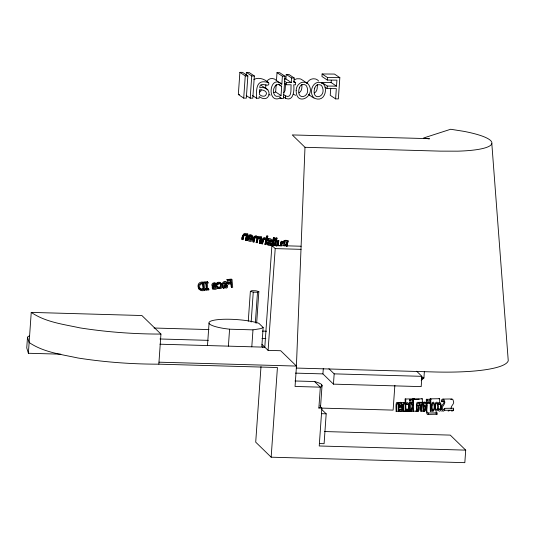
<?xml version="1.0" encoding="UTF-8"?>
<svg xmlns="http://www.w3.org/2000/svg" width="535" height="535" viewBox="0 0 535 535"><rect width="100%" height="100%" fill="white"/><g stroke="black" fill="none" stroke-linecap="round" stroke-linejoin="round"><path stroke-width="0.8" d="M265.648 88.382L265.882 84.717M268.336 242.669L268.53 243.358L269.346 243.726L271.319 243.405C271.305 245.03 268.724 245.07 268.008 243.993L268.296 243.137L271.091 242.616L271.613 241.399L270.677 239.941L268.062 239.673C267.032 241.753 270.168 239.352 270.636 241.078C270.376 242.863 265.594 241.566 267.386 244.589A2.16 2.133 19.2 0 0 268.383 245.297L270.83 245.378L271.372 243.412L270.83 245.378M401.872 407.021C402.594 412.746 398.722 407.469 399.538 410.746C406.439 413.903 399.899 393.252 399.424 407.041L401.872 407.021L399.424 407.041M429.411 138.665L292.277 134.934L304.983 147.299L296.337 368.06L433.838 371.952A93.852 17.588 4 0 0 508.25 360.71L491.825 143.681M399.986 405.904C399.237 402.929 402.36 402.922 401.852 405.891L399.986 405.904L402.414 405.871M29.438 335.759L27.506 337.157L26.75 347.924L28.382 353.267L60.823 354.183M28.382 353.267L31.237 312.393L141.875 315.523L160.941 334.067L158.835 364.168C131.724 364.181 104.639 362.175 77.849 357.982C61.251 354.364 43.489 352.297 29.131 342.494L27.506 337.157M207.486 345.523L209.045 323.247M238.336 94.535L239.887 72.332L242.495 72.352L247.865 75.93L246.314 98.139L243.706 98.112L238.336 94.535L239.64 94.548M243.706 98.112L245.257 75.91L239.887 72.332M246.2 74.853L246.374 72.385L248.982 72.406L254.352 75.983L252.801 98.193L250.193 98.166L246.167 95.484M228.391 346.145L229.582 329.199L224.473 328.543A27.405 5.136 4 0 1 215.558 319.943A27.405 5.136 4 0 1 258.873 323.314L263.153 327.474L261.829 346.406L262.959 347.503M250.193 98.166L251.744 75.963L246.374 72.385M256.512 98.219C256.245 88.449 256.298 78.612 268.664 82.718C270.436 89.051 259.261 80.23 259.836 87.753C273.933 85.419 270.235 104.96 259.221 96.541L259.107 98.239L256.512 98.219L252.487 95.538M248.273 321.234L250.36 291.348L251.717 290.665L255.964 290.786L258.853 291.588L256.646 323.133M251.162 322.037L253.249 292.15L250.36 291.348M251.798 346.807L252.981 329.861L260.953 328.59L263.153 327.474M255.349 322.986L257.495 292.27L258.853 291.588M281.036 95.538L279.243 96.233L276.615 96.327A3.832 3.571 -56.3 0 1 274.522 94.942C271.272 90.101 276.053 80.491 281.677 86.409L281.036 95.538L275.665 91.96L276.187 84.49M277.016 72.64L282.393 76.217L281.838 84.156L276.461 80.571L277.016 72.64L279.624 72.66L284.995 76.237L283.443 98.447L281.002 98.42L279.658 97.53M260.993 366.615L255.71 442.164L271.158 457.191L464.828 462.668L465.704 450.129L450.256 435.109L324.598 431.551M301.105 246.234L271.914 245.404L264.798 347.175L159.945 344.206M285.59 83.48L285.048 90.649L283.831 92.622M286.225 74.398L291.602 77.976L291.281 82.557L285.911 78.979L286.225 74.398L288.833 74.418L294.203 78.003L293.882 82.584L295.648 82.597L295.487 84.824L293.728 84.811C294.578 92.007 292.832 103.563 283.363 96.975M285.382 98.32L285.55 95.905L283.537 94.561M285.55 95.905C292.471 98.968 290.579 88.255 291.127 84.784L286.325 84.744L286.486 82.517L284.466 81.18M394.857 385.327L393.118 410.111L318.873 408.024L320.331 387.166L295.052 386.451L296.477 366.074L280.701 350.733L268.095 350.378L275.211 248.608L271.914 245.404M271.158 457.191L277.424 367.525L158.835 364.168M330.737 88.215L330.235 95.297L335.612 98.875L338.354 98.901L339.839 77.649L334.469 74.071L322.117 73.97L321.943 76.478L327.313 80.063L336.923 80.136L336.502 86.135L327.3 86.055L321.93 82.477L321.836 83.734M327.313 80.063L327.494 77.548L322.117 73.97M335.612 98.875L336.328 88.643L327.126 88.569L327.3 86.055M336.502 86.135L331.132 82.55L331.285 80.303M321.328 386.872L321.495 384.464M320.585 406.292L322.043 385.434M416.645 371.223L421.908 376.339L421.185 386.618L333.445 384.137L322.926 373.898L323.314 368.368M321.836 409.583L326.183 413.816L324.096 443.696L319.495 443.562M333.445 384.137L334.168 373.858L328.905 368.742M424.375 371.397L423.921 377.964L421.219 380.398M215.886 286.038L215.712 286.813A1.578 1.558 -36.3 0 1 214.976 287.569C209.86 286.961 213.231 288.94 215.518 288.311A1.578 1.558 -36.3 0 0 216.26 287.549L216.414 286.319L212.522 286.74L211.98 285.998C210.69 282.634 216.18 281.343 216.715 284.76M241.994 239.493C241.258 237.005 244.013 231.963 246.448 235.367L246.902 233.828L247.832 234.036L246.347 240.436L245.411 240.235L246.281 236.142L245.665 235.514A1.625 1.605 19.2 0 0 244.669 235.132L243.773 235.881L242.923 239.693L241.994 239.493C241.766 237.132 243.719 230.725 246.769 234.437M246.448 235.367L246.902 233.828M246.314 236.584L245.411 240.235M246.347 240.436L247.832 234.036M247.678 239.326L250.233 240.436A1.578 1.558 19.2 0 0 251.162 239.947L251.691 238.824L247.852 237.995C252.032 228.9 255.964 245.712 247.464 240.329L247.999 238.396L250.554 239.506A1.578 1.558 19.2 0 0 251.49 239.018L251.711 238.717M255.108 237.286L253.931 242.074L253.001 241.873C252.627 239.727 254.914 232.812 257.643 236.978L257.322 237.908C256.011 235.012 252.493 237.446 253.476 240.222M253.931 242.074C253.088 235.346 259.468 236.972 256.145 242.549L257.074 242.75L258.251 237.968M256.619 240.904L257.081 238.744M257.074 242.75C256.96 241.225 258.03 236.129 260.157 239.138L259.288 243.231L260.224 243.432L261.709 237.025L260.779 236.824L260.324 238.363L258.967 237.272L257.322 237.908M260.324 238.363L260.451 237.754L261.388 237.955L261.709 237.025M260.338 238.898L259.288 243.231M260.779 236.824L260.645 237.433L258.813 236.303L257.643 236.978M260.224 243.432L261.388 237.955M261.528 243.713C260.792 241.218 263.554 236.182 265.989 239.58L266.898 235.895L267.828 236.095L265.882 244.649L264.952 244.448L265.821 240.362L265.2 239.727A1.625 1.605 19.2 0 0 264.203 239.346L263.314 240.101L262.464 243.913L261.528 243.713L261.856 242.783M262.003 242.074C261.294 239.54 264.21 235.527 266.31 238.657L266.898 235.895M266.002 240.115L264.952 244.448M265.882 244.649L267.828 236.095M270.964 241.94C273.505 240.536 270.402 237.64 268.383 238.744L267.854 240.656M272.95 240.449L271.787 245.926L273.271 239.526L272.95 240.449L273.88 240.65L274.462 238.824L274.669 237.868L273.606 237.634L273.077 239.519L274.208 239.727M273.606 237.634L273.077 239.519M272.716 246.127L273.88 240.65M273.037 245.204L274.669 237.868M274.268 245.665L276.053 237.874L276.983 238.075L275.358 245.699M274.428 245.498L276.053 237.874M275.197 245.866L276.983 238.075M276.575 246.14L277.892 240.523L278.829 240.723L277.632 245.739L278.829 240.723M276.729 246L277.892 240.523M281.163 245.926L282.246 241.459L281.316 241.258L280.146 246.02M281.316 241.258L280.213 245.565A0.736 0.722 19.2 0 1 279.584 245.826L277.959 244.809M281.169 245.939L282.246 241.459M286.018 245.284L286.64 242.368C283.41 240.436 282.567 245.699 286.018 245.284L286.807 242.174M286.76 246.615L288.118 240.824C286.252 239.847 282.487 239.994 282.968 242.95M286.914 246.501L288.118 240.824M261.107 89.927L260.839 91.124L259.261 92.508M244.094 234.959L242.923 239.693M284.112 241.914L284.419 243.706L286.339 244.361M247.852 237.995C247.598 231.989 256.011 235.326 252.199 239.64M247.464 240.329L248.053 238.409L247.785 239.399L248.16 239.647M252.152 236.55L251.838 238.115L248.909 237.486L249.457 235.935M253.001 241.873L253.322 240.944M256.145 242.549L256.466 241.626M262.464 243.913L263.889 238.684M268.062 239.673L268.383 238.744M268.008 243.993L268.329 243.064M248.909 237.486C249.083 235.367 252.339 236.216 251.838 238.115M270.971 240.509C270.168 241.82 266.871 240.442 267.406 243.037M306.929 83.574C308.04 80.21 311.718 78.117 315.175 78.919A6.48 6.052 -56.3 0 1 318.566 81.019M451.072 410.492L451.674 411.027L452.931 410.82L453.6 410.171L453.573 408.218L444.652 408.345L443.214 409.87C439.536 406.914 446.865 404.393 444.311 400.548A3.732 1.498 89.2 0 0 443.595 399.317L442.579 399.137L441.569 399.846L441.596 401.711L444.063 401.678M408.8 404.547C402.815 404.821 409.91 401.491 408.446 406.841C410.071 412.084 402.842 409.028 408.86 409.048M438.446 404.38C439.977 401.517 440.914 406.045 440.499 407.376C441.054 412.291 437.496 407.209 438.486 410.539L439.228 411.168L440.198 410.94A3.397 1.364 89.2 0 0 440.893 409.449C441.355 407.63 441.582 400.528 438.386 402.721L438.406 404.38L440.867 404.346M441.642 401.711L442.559 400.528L443.328 400.555C445.601 403.169 441.803 404.433 441.529 406.674C440.9 408.579 442.472 413.06 444.719 410.291L453.6 410.171M266.845 81.728C268.436 77.836 273.913 77.435 276.461 80.571M425.586 402.701L426.027 402.186M320.037 405.323A26.496 4.962 4 0 1 320.505 406.76L318.873 408.024M219.731 283.242C220.821 284.092 221.008 286.171 219.845 287.034C217.772 287.128 216.662 286.753 219.263 287.99C223.008 288.144 220.46 281.263 217.752 284.62L217.156 283.884L217.451 283.65M450.758 399.398L452.476 399.197A3.732 1.498 89.2 0 1 453.192 400.421C455.225 404.059 450.584 405.463 451.099 408.593M410.378 411.054L408.961 411.114M299.105 92.782C302.028 91.191 302.034 87.285 301.854 84.396M314.513 92.909C317.436 91.325 317.449 87.412 317.262 84.523M253.878 79.514C258.746 76.746 264.865 79.24 268.664 82.718M294.203 79.849L296.791 78.765L299.76 78.792A6.48 6.052 -56.3 0 1 302.195 79.916L307.565 83.5M217.21 283.878L217.049 282.828C218.527 281.657 221.095 282.172 221.463 284.185M217.752 284.62L217.591 283.563C220.139 281.477 223.302 284.754 221.878 287.442A2.193 2.167 -36.3 0 1 220.835 288.512L218.086 288.546L217.437 286.747M435.885 413.869L437.068 414.204L437.048 412.886L428.167 413.007C425.151 412.238 428.227 405.65 426.963 403.55L430.193 403.504M437.015 412.886L436.313 412.853L435.971 411.683M273.873 92.649L275.665 91.96M437.068 414.204L427.726 414.424L427.004 413.99L426.502 412.064L426.355 402.327L430.394 402.266M416.705 411.228L415.769 411.074M203.414 282.112C194.9 280.855 197.341 293.193 204.691 290.311L203.962 282.854L203.414 282.112L203.661 284.6M206.804 289.315L206.216 283.376L205.259 283.483L204.644 281.978L207.553 281.664L208.168 283.169L207.212 283.269L207.801 289.208L208.757 289.101L208.831 289.863L205.922 290.177L205.306 288.679L206.256 288.572L206.804 289.315L205.848 289.415L205.306 288.679M231.28 282.915L230.732 282.179L227.395 282.54L227.937 283.276L231.28 282.915L231.073 280.815L227.582 281.189L226.954 279.571L231.434 279.083L231.983 279.825L232.712 287.282L231.715 287.389L231.173 286.653L230.893 283.777M203.962 282.854C200.438 282.159 196.773 285.623 199.02 289.027M204.644 281.978L205.186 282.721L208.095 282.406M226.954 279.571L227.495 280.307L231.983 279.825M226.853 283.349L226.272 281.644C222.366 280.353 221.329 284.647 222.794 287.556L223.336 288.298L224.279 288.191L224.218 287.596L226.452 288.084A1.719 1.699 -36.3 0 0 227.281 287.529L227.455 287.248A1.939 1.919 -36.3 0 0 227.649 286.192C227.723 283.904 219.022 283.958 226.853 283.349L226.365 282.607M212.83 285.175L215.799 284.854L216.347 285.596L213.371 285.917C212.883 283.851 216.24 283.61 216.347 285.596M227.395 282.54L228.024 284.159L231.367 283.797L231.715 287.389M203.614 289.569L203.046 283.811C197.97 282.982 198.752 291.481 203.614 289.569L203.073 288.826L200.645 288.833L199.314 287.79M212.816 288.051L212.863 289.087C222.58 291.528 213.719 276.749 212.522 286.74M217.979 287.489L218.086 288.546M421.44 378.212L423.921 377.964L421.44 377.984M405.142 399.003L405.737 399.003L405.891 411.241L405.296 411.241L405.216 404.681L404.741 403.918A2.521 1.01 89.2 0 0 404.085 403.671L403.657 405.122L403.711 411.255L403.116 411.255C403.403 411.749 401.818 398.588 405.196 403.43L405.142 399.003L414.618 398.876L414.023 398.883M412.826 398.956L413.421 398.956L413.575 411.188L412.98 411.194L412.692 406.954L411.428 411.201L410.653 411.208L412.231 406.085L410.733 402.42L411.475 402.42L412.913 406.118L412.826 398.956L422.302 398.829L422.349 402.909M430.167 398.849L430.762 398.842L430.916 411.081L430.321 411.087L430.167 398.849L439.643 398.722L439.683 401.986M409.556 399.424L410.231 399.424L410.251 400.956L409.576 400.962L409.556 399.424L419.112 399.297L418.437 399.304M426.315 399.317L426.99 399.317L427.01 400.849L426.335 400.855L426.315 399.317L431.156 399.25M442.96 399.083L451.841 398.956M409.576 400.962L413.608 400.902M426.335 400.855L430.367 400.795M398.174 402.501L398.769 402.501L398.876 411.281L398.287 411.288L398.201 404.728L397.732 403.965A2.521 1.01 89.2 0 0 397.07 403.711L396.642 405.169L396.702 411.295L396.107 411.301C396.395 411.796 394.81 398.628 398.187 403.477L398.174 402.501L405.436 402.4M409.636 402.427L410.231 402.427L410.338 411.208L409.743 411.214L409.636 402.427L413.669 402.373M419.326 402.367L419.948 402.367L420.991 409.135L421.868 402.353L422.51 402.347L421.306 411.141L420.771 411.147L419.326 402.367L429.946 402.24M418.838 402.561L418.858 404.065L417.44 403.53L416.946 405.39C419.754 405.249 420.156 411.101 417.755 411.295L417.006 410.231L417.019 411.168L416.431 411.174L416.364 404.4L417.146 402.313L430.3 402.454M416.946 405.39L420.176 405.343M423.566 405.349C426.375 405.209 426.776 411.054 424.375 411.255L423.626 410.191L423.64 411.127L423.045 411.127L422.984 404.36L423.533 402.467L424.375 402.126L425.459 402.521L425.479 404.019L424.054 403.49L423.566 405.349L426.79 405.303M423.58 406.526L425.037 407.436L425.171 409.135L424.556 410.004L423.606 408.961L423.58 406.526L425.191 406.506M399.518 409.135L401.972 409.094M416.992 409.007L417.942 410.044L418.591 408.513L418.243 407.148L416.959 406.567L416.992 409.007L418.604 408.981M423.606 408.961L425.225 408.941M438.466 408.88L440.92 408.847M396.107 411.301L407.757 411.161L407.168 411.161M403.116 411.255L416.805 411.147M416.431 411.174L418.637 411.147M420.771 411.147L424.803 411.087M430.321 411.087L433.337 411.047M421.707 398.836L422.302 398.829M439.048 398.722L439.643 398.722M428.207 402.246L428.829 402.24M426.355 402.327L427.585 402.32L427.605 403.544L426.963 403.55M444.652 408.345L444.719 410.291M404.988 411.174L405.577 411.174M428.134 413.007L428.187 414.331M245.257 75.91L247.865 75.93M251.744 75.963L254.352 75.983M282.393 76.217L284.995 76.237M327.494 77.548L339.839 77.649M291.602 77.976L294.203 78.003M284.312 78.966L285.911 78.979M321.93 82.477L331.132 82.55M286.486 82.517L291.281 82.557M160.941 334.067C133.824 334.087 106.739 332.075 79.949 327.881C63.357 324.263 45.595 322.197 31.237 312.393M304.983 147.299L440.486 151.137L457.753 151.164A62.294 11.676 4 0 0 463.852 131.343L450.677 129.256L423.559 138.01L429.331 138.926M275.211 248.608L301.065 249.343M253.249 292.15L257.495 292.27M229.582 329.199L252.981 329.861M154.04 328.022L209.038 329.58M262.371 331.091L266.537 331.205M261.929 338.428L265.868 338.541M159.952 338.983L208.289 340.354M158.975 362.182L296.477 366.074M334.168 373.858L421.908 376.339M295.46 373.122L322.926 373.898M294.972 380.98L314.54 381.535L320.331 387.166A26.496 4.962 4 0 0 314.54 381.535M321.582 413.682L326.183 413.816M465.704 450.129L319.228 445.983L321.876 408.111L320.498 406.774M224.774 283.744L226.405 284.152L227.107 285.449A1.939 1.919 -36.3 0 1 227.107 285.817M226.813 282.386C222.908 281.096 221.878 285.389 223.336 288.298M448.109 411.04L449.079 410.813A3.397 1.364 89.2 0 0 449.36 410.465M200.317 289.682L200.919 289.796M266.577 236.824L267.507 237.025M275.726 238.797L276.662 238.998M273.285 238.563L274.341 238.791M287.797 241.746C284.118 238.757 280.059 244.95 285.008 245.933M246.582 234.758L247.511 234.959M277.571 241.446L278.501 241.646M280.995 242.188L281.925 242.388M249.23 236.557L252.159 237.192M441.656 411.114L441.997 411.188M426.636 402.046L427.719 402.434M212.214 287.315L212.315 288.345L212.743 288.465M295.634 95.317L293.2 94.2M217.544 287.803L217.912 287.924M269.011 94.635L270.195 95.09M223.597 286.078L225.609 286.472L226.098 285.924L225.81 284.861M309.738 95.023L308.615 94.327C312.266 97.651 318.873 101.704 323.133 96.949C325.808 93.571 326.357 88.262 323.942 84.604A6.48 6.052 -56.3 0 0 320.545 82.497C312.313 80.651 308.595 92.99 313.985 97.905M325.106 87.225L327.126 88.569M293.628 81.253L295.648 82.597M284.312 83.406L286.325 84.744M278.32 84.169L281.677 86.409M267.875 89.826L261.287 85.433M199.033 288.967L199.715 289.448M281.838 84.156C269.045 73.462 266.45 105.448 280.888 97.678L281.002 98.42M261.969 344.42L268.095 350.378M277.792 245.592L278.14 246.006M215.23 283.791L215.799 284.854M217.049 282.828L217.591 283.563M212.315 288.345L212.863 289.087M208.757 289.101L208.209 288.365L207.252 288.465L207.801 289.208M208.289 289.127L208.831 289.863M204.149 289.569L204.691 290.311M230.598 280.775L230.732 282.179M227.937 283.276L228.024 284.159M227.495 280.307L227.582 281.189M207.553 281.664L207.627 282.426M205.748 283.383L206.256 288.572M205.186 282.721L205.259 283.483M205.848 289.415L205.922 290.177M202.504 283.075L203.073 288.826M406.346 404.58L406.326 402.922C409.522 400.728 409.295 407.83 408.834 409.649A3.397 1.364 89.2 0 1 408.138 411.141L407.162 411.368L406.426 410.74L406.399 409.081M296.169 90.582C296.102 107.241 316.58 96.119 308.528 84.476A6.48 6.052 -56.3 0 0 305.131 82.37C300.175 81.133 296.036 85.861 296.169 90.582M431.498 405.644C431.21 416.009 436.794 409.128 434.159 403.25A3.504 1.404 89.2 0 0 433.337 402.113L432.093 402.728L431.498 405.644M435.008 405.624C434.721 415.983 440.305 409.108 437.67 403.229A3.504 1.404 89.2 0 0 436.848 402.093L435.604 402.708L435.008 405.624M432.14 405.196C431.364 412.94 435.61 409.636 433.738 404.139A2 0.802 89.2 0 0 433.23 403.363L432.795 403.363A1.986 0.796 89.2 0 0 432.313 404.146L432.14 405.196M435.651 405.176C434.875 412.92 439.121 409.616 437.249 404.119A2 0.802 89.2 0 0 436.747 403.343L436.306 403.343A1.986 0.796 89.2 0 0 435.824 404.126L435.651 405.176M226.666 286.238L226.151 287.208L224.867 287.215L224.145 286.82L223.991 285.262L226.058 285.423L226.666 286.238M259.689 89.893L259.381 94.32C260.913 95.959 263.581 96.989 265.587 95.571C268.764 91.672 262.919 89.358 259.689 89.893M299.319 87.907C295.353 101.724 312.059 97.417 306.528 86.061A3.705 3.457 -56.3 0 0 304.448 84.637L302.536 84.617A3.678 3.437 -56.3 0 0 300.275 86.008L299.319 87.907M314.734 88.034C310.768 101.851 327.467 97.544 321.943 86.188A3.705 3.457 -56.3 0 0 319.863 84.764L317.95 84.744A3.678 3.437 -56.3 0 0 315.683 86.142L314.734 88.034"/></g></svg>
